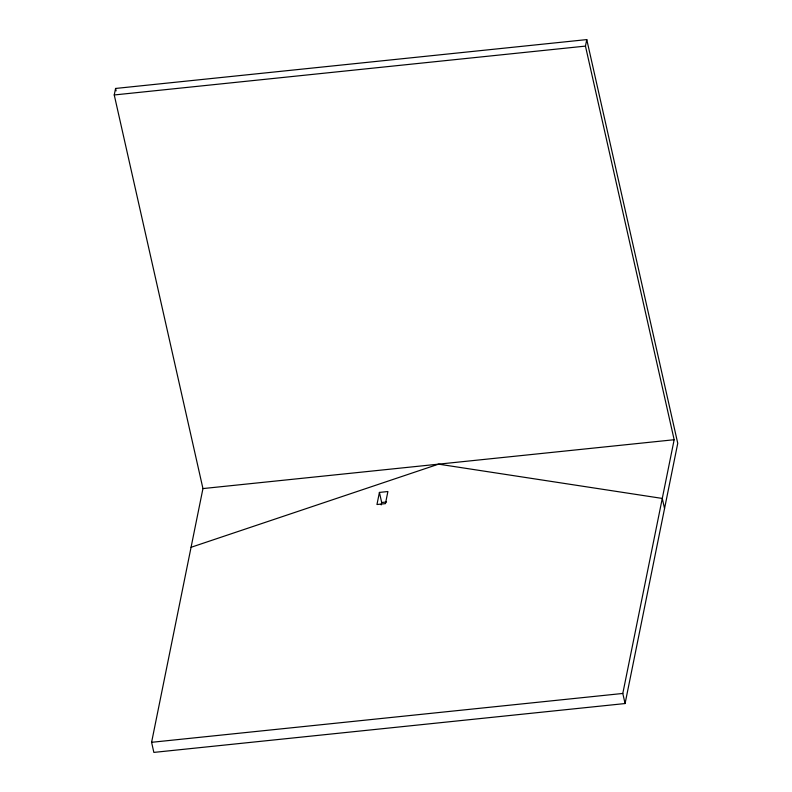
<?xml version="1.0" encoding="UTF-8"?>
<svg xmlns="http://www.w3.org/2000/svg" width="792" height="792" viewBox="0 0 792 792"><rect width="100%" height="100%" fill="white"/><g stroke="black" fill="none" stroke-linecap="round" stroke-linejoin="round"><path stroke-width="1.19" d="M114.246 94.961L115.563 88.456L586.773 39.6L677.754 443.312L625.076 703.543L153.856 752.4L151.589 742.312L202.95 488.575L114.246 94.961L585.456 46.104L586.773 39.6M379.418 492.416L376.962 504.514L385.447 503.633L387.892 491.535L379.418 492.416L381.685 502.504L381.2 504.93M625.076 703.543L622.799 693.455L674.16 439.728L585.456 46.104M191.07 547.292L438.56 464.152L662.28 498.435L664.547 508.533M202.95 488.575L674.16 439.728M381.685 502.504L386.536 501.999M151.589 742.312L622.799 693.455M115.563 88.456L116.107 90.862"/></g></svg>
